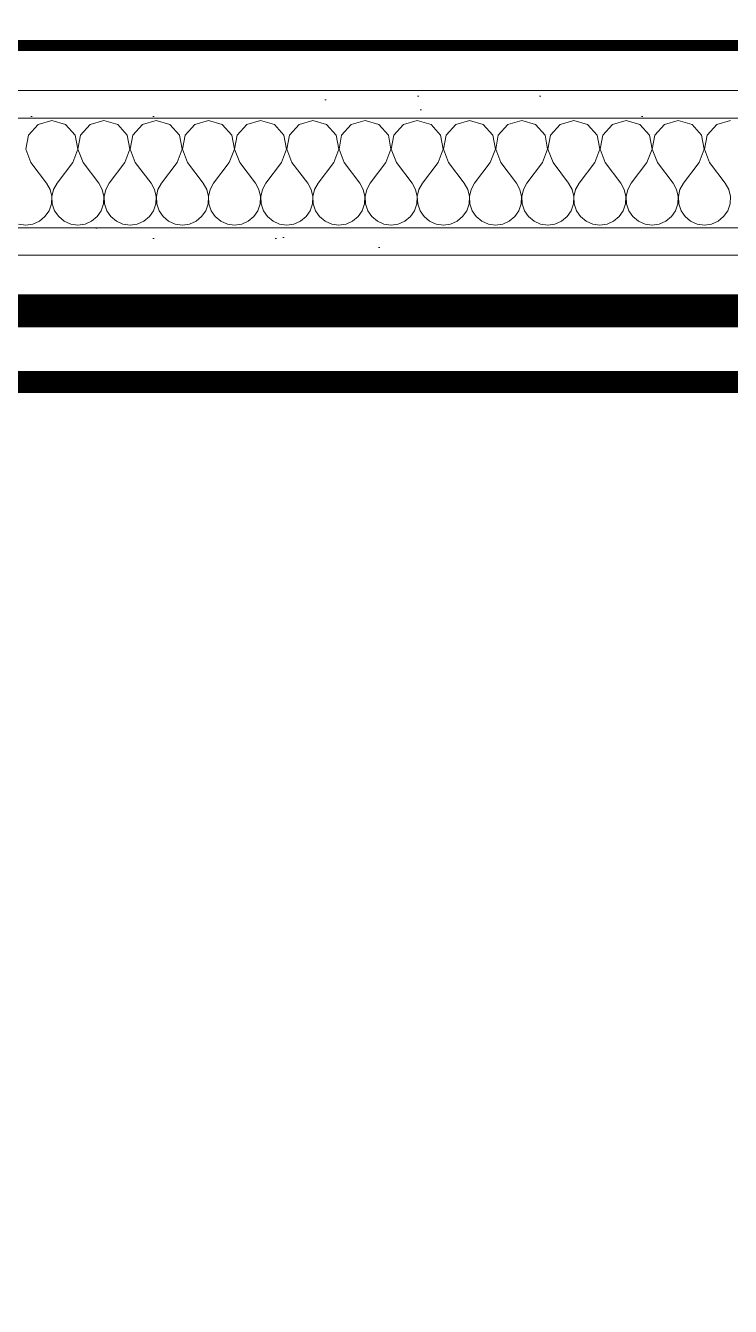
# Model space of a CAD drawing. Header units: millimetres. Extents: x 1322820 to 1391563, y 1051909 to 1098256.
# Drawn here: x 1359664 to 1360307, y 1081912 to 1083080 of the extents above; entities that cross this region are included whole.
import ezdxf

# ---------------------------------------------------------------- set-up
doc = ezdxf.new("R2010")
doc.units = ezdxf.units.MM
doc.header["$MEASUREMENT"] = 0
doc.linetypes.add('DUBLU_INTRERUPT', pattern=[1.093612, 0.529167, -0.211667, 0.141111, -0.211667])
doc.layers.get('0').update_dxf_attribs({"true_color": 0x787878})
doc.layers.add('Circuite', color=7, linetype='Continuous', lineweight=25)
doc.layers.add('circuite iluminat vitali', color=1, linetype='Continuous')
doc.layers.add('circuite prize vitali', color=1, linetype='Continuous')
doc.layers.add('New_arhitectura - pereti de compartimentare', color=7, linetype='Continuous', true_color=0x787878)
for name, color, linetype, lineweight, true_color in [('New_arhitectura - pereti de compartimentare_Pen_No__1', 7, 'Continuous', 13, 0x787878), ('New_arhitectura - pereti de compartimentare_Pen_No__21', 7, 'Continuous', 20, 0x787878), ('New_arhitectura - suprafete DTAC_Pen_No__14', 7, 'Continuous', 18, 0x787878), ('New_arhitectura - suprafete DTAC_Pen_No__2', 7, 'Continuous', 13, 0x787878)]:
    doc.layers.add(name, color=color, linetype=linetype, lineweight=lineweight, true_color=true_color)
pattern_1 = [(45, (1356235.236, 1079117.57), (-55.6847, 55.6847), [0, -52.5, 0, -78.75]), (110, (1356410.236, 1079117.57), (74.0008, 26.9341), [0, -38.5, 0, -66.5])]

# ---------------------------------------------------------------- blocks, each defined once
blk = doc.blocks.new('*X15', base_point=(1356235.2, 1078942.6))
at = {"layer": 'New_arhitectura - pereti de compartimentare_Pen_No__1', "color": 7, "linetype": 'Continuous', "lineweight": 13}
for p, q in [((1359675.1, 1082989.7), (1359666.3, 1082980.1)), ((1359687.6, 1082993.2), (1359675.1, 1082989.7)), ((1359700.1, 1082989.7), (1359687.6, 1082993.2)), ((1359708.9, 1082980.1), (1359700.1, 1082989.7)), ((1359722.7, 1082989.7), (1359713.9, 1082980.1)), ((1359735.2, 1082993.2), (1359722.7, 1082989.7)), ((1359747.8, 1082989.7), (1359735.2, 1082993.2)), ((1359756.5, 1082980.1), (1359747.8, 1082989.7)), ((1359770.3, 1082989.7), (1359761.6, 1082980.1)), ((1359782.9, 1082993.2), (1359770.3, 1082989.7)), ((1359795.4, 1082989.7), (1359782.9, 1082993.2)), ((1359804.2, 1082980.1), (1359795.4, 1082989.7)), ((1359818, 1082989.7), (1359809.2, 1082980.1)), ((1359830.5, 1082993.2), (1359818, 1082989.7)), ((1359843, 1082989.7), (1359830.5, 1082993.2)), ((1359851.8, 1082980.1), (1359843, 1082989.7)), ((1359865.6, 1082989.7), (1359856.8, 1082980.1)), ((1359878.1, 1082993.2), (1359865.6, 1082989.7)), ((1359890.6, 1082989.7), (1359878.1, 1082993.2)), ((1359899.4, 1082980.1), (1359890.6, 1082989.7)), ((1359913.2, 1082989.7), (1359904.4, 1082980.1)), ((1359925.7, 1082993.2), (1359913.2, 1082989.7)), ((1359938.2, 1082989.7), (1359925.7, 1082993.2)), ((1359947, 1082980.1), (1359938.2, 1082989.7)), ((1359960.8, 1082989.7), (1359952, 1082980.1)), ((1359973.3, 1082993.2), (1359960.8, 1082989.7)), ((1359985.8, 1082989.7), (1359973.3, 1082993.2)), ((1359994.6, 1082980.1), (1359985.8, 1082989.7)), ((1360008.4, 1082989.7), (1359999.7, 1082980.1)), ((1360021, 1082993.2), (1360008.4, 1082989.7)), ((1360033.5, 1082989.7), (1360021, 1082993.2)), ((1360042.2, 1082980.1), (1360033.5, 1082989.7)), ((1360056.1, 1082989.7), (1360047.3, 1082980.1)), ((1360068.6, 1082993.2), (1360056.1, 1082989.7)), ((1360081.1, 1082989.7), (1360068.6, 1082993.2)), ((1360089.9, 1082980.1), (1360081.1, 1082989.7)), ((1360103.7, 1082989.7), (1360094.9, 1082980.1)), ((1360116.2, 1082993.2), (1360103.7, 1082989.7)), ((1360128.7, 1082989.7), (1360116.2, 1082993.2)), ((1360137.5, 1082980.1), (1360128.7, 1082989.7)), ((1360151.3, 1082989.7), (1360142.5, 1082980.1)), ((1360163.8, 1082993.2), (1360151.3, 1082989.7)), ((1360176.3, 1082989.7), (1360163.8, 1082993.2)), ((1360185.1, 1082980.1), (1360176.3, 1082989.7)), ((1360198.9, 1082989.7), (1360190.1, 1082980.1)), ((1360211.4, 1082993.2), (1360198.9, 1082989.7)), ((1360223.9, 1082989.7), (1360211.4, 1082993.2)), ((1360232.7, 1082980.1), (1360223.9, 1082989.7)), ((1360246.5, 1082989.7), (1360237.7, 1082980.1)), ((1360259, 1082993.2), (1360246.5, 1082989.7)), ((1360271.6, 1082989.7), (1360259, 1082993.2)), ((1360280.3, 1082980.1), (1360271.6, 1082989.7)), ((1360294.1, 1082989.7), (1360285.4, 1082980.1)), ((1360306.7, 1082993.2), (1360294.1, 1082989.7)), ((1359666.3, 1082980.1), (1359663.9, 1082967.3)), ((1359711.3, 1082967.3), (1359708.9, 1082980.1)), ((1359713.9, 1082980.1), (1359711.5, 1082967.3)), ((1359758.9, 1082967.3), (1359756.5, 1082980.1)), ((1359761.6, 1082980.1), (1359759.1, 1082967.3)), ((1359806.6, 1082967.3), (1359804.2, 1082980.1)), ((1359809.2, 1082980.1), (1359806.8, 1082967.3)), ((1359854.2, 1082967.3), (1359851.8, 1082980.1)), ((1359856.8, 1082980.1), (1359854.4, 1082967.3)), ((1359901.8, 1082967.3), (1359899.4, 1082980.1)), ((1359904.4, 1082980.1), (1359902, 1082967.3)), ((1359949.4, 1082967.3), (1359947, 1082980.1)), ((1359952, 1082980.1), (1359949.6, 1082967.3)), ((1359997, 1082967.3), (1359994.6, 1082980.1)), ((1359999.7, 1082980.1), (1359997.2, 1082967.3)), ((1360044.7, 1082967.3), (1360042.2, 1082980.1)), ((1360047.3, 1082980.1), (1360044.9, 1082967.3)), ((1360092.3, 1082967.3), (1360089.9, 1082980.1)), ((1360094.9, 1082980.1), (1360092.5, 1082967.3)), ((1360139.9, 1082967.3), (1360137.5, 1082980.1)), ((1360142.5, 1082980.1), (1360140.1, 1082967.3)), ((1360187.5, 1082967.3), (1360185.1, 1082980.1)), ((1360190.1, 1082980.1), (1360187.7, 1082967.3)), ((1360235.1, 1082967.3), (1360232.7, 1082980.1)), ((1360237.7, 1082980.1), (1360235.3, 1082967.3)), ((1360282.8, 1082967.3), (1360280.3, 1082980.1)), ((1360285.4, 1082980.1), (1360283, 1082967.3)), ((1359663.9, 1082967.3), (1359668.6, 1082955.1)), ((1359706.7, 1082955.1), (1359711.3, 1082967.3)), ((1359711.5, 1082967.3), (1359716.2, 1082955.1)), ((1359754.3, 1082955.1), (1359758.9, 1082967.3)), ((1359759.1, 1082967.3), (1359763.8, 1082955.1)), ((1359801.9, 1082955.1), (1359806.6, 1082967.3)), ((1359806.8, 1082967.3), (1359811.4, 1082955.1)), ((1359849.5, 1082955.1), (1359854.2, 1082967.3)), ((1359854.4, 1082967.3), (1359859, 1082955.1)), ((1359897.1, 1082955.1), (1359901.8, 1082967.3)), ((1359902, 1082967.3), (1359906.7, 1082955.1)), ((1359944.8, 1082955.1), (1359949.4, 1082967.3)), ((1359949.6, 1082967.3), (1359954.3, 1082955.1)), ((1359992.4, 1082955.1), (1359997, 1082967.3)), ((1359997.2, 1082967.3), (1360001.9, 1082955.1)), ((1360040, 1082955.1), (1360044.7, 1082967.3)), ((1360044.9, 1082967.3), (1360049.5, 1082955.1)), ((1360087.6, 1082955.1), (1360092.3, 1082967.3)), ((1360092.5, 1082967.3), (1360097.1, 1082955.1)), ((1360135.2, 1082955.1), (1360139.9, 1082967.3)), ((1360140.1, 1082967.3), (1360144.8, 1082955.1)), ((1360182.9, 1082955.1), (1360187.5, 1082967.3)), ((1360187.7, 1082967.3), (1360192.4, 1082955.1)), ((1360230.5, 1082955.1), (1360235.1, 1082967.3)), ((1360235.3, 1082967.3), (1360240, 1082955.1)), ((1360278.1, 1082955.1), (1360282.8, 1082967.3)), ((1360283, 1082967.3), (1360287.6, 1082955.1)), ((1359668.6, 1082955.1), (1359682.9, 1082936.1)), ((1359706.7, 1082955.1), (1359692.4, 1082936.1)), ((1359716.2, 1082955.1), (1359730.5, 1082936.1)), ((1359754.3, 1082955.1), (1359740, 1082936.1)), ((1359763.8, 1082955.1), (1359778.1, 1082936.1)), ((1359801.9, 1082955.1), (1359787.6, 1082936.1)), ((1359811.4, 1082955.1), (1359825.7, 1082936.1)), ((1359849.5, 1082955.1), (1359835.2, 1082936.1)), ((1359859, 1082955.1), (1359873.3, 1082936.1)), ((1359897.1, 1082955.1), (1359882.9, 1082936.1)), ((1359906.7, 1082955.1), (1359921, 1082936.1)), ((1359944.8, 1082955.1), (1359930.5, 1082936.1)), ((1359954.3, 1082955.1), (1359968.6, 1082936.1)), ((1359992.4, 1082955.1), (1359978.1, 1082936.1)), ((1360001.9, 1082955.1), (1360016.2, 1082936.1)), ((1360040, 1082955.1), (1360025.7, 1082936.1)), ((1360049.5, 1082955.1), (1360063.8, 1082936.1)), ((1360087.6, 1082955.1), (1360073.3, 1082936.1)), ((1360097.1, 1082955.1), (1360111.4, 1082936.1)), ((1360135.2, 1082955.1), (1360121, 1082936.1)), ((1360144.8, 1082955.1), (1360159, 1082936.1)), ((1360182.9, 1082955.1), (1360168.6, 1082936.1)), ((1360192.4, 1082955.1), (1360206.7, 1082936.1)), ((1360230.5, 1082955.1), (1360216.2, 1082936.1)), ((1360240, 1082955.1), (1360254.3, 1082936.1)), ((1360278.1, 1082955.1), (1360263.8, 1082936.1)), ((1360287.6, 1082955.1), (1360301.9, 1082936.1)), ((1359686, 1082930.3), (1359682.9, 1082936.1)), ((1359687.5, 1082923.9), (1359686, 1082930.3)), ((1359689.2, 1082930.3), (1359687.7, 1082923.9)), ((1359692.4, 1082936.1), (1359689.2, 1082930.3)), ((1359733.7, 1082930.3), (1359730.5, 1082936.1)), ((1359735.1, 1082923.9), (1359733.7, 1082930.3)), ((1359736.8, 1082930.3), (1359735.3, 1082923.9)), ((1359740, 1082936.1), (1359736.8, 1082930.3)), ((1359781.3, 1082930.3), (1359778.1, 1082936.1)), ((1359782.8, 1082923.9), (1359781.3, 1082930.3)), ((1359784.4, 1082930.3), (1359783, 1082923.9)), ((1359787.6, 1082936.1), (1359784.4, 1082930.3)), ((1359828.9, 1082930.3), (1359825.7, 1082936.1)), ((1359830.4, 1082923.9), (1359828.9, 1082930.3)), ((1359832.1, 1082930.3), (1359830.6, 1082923.9)), ((1359835.2, 1082936.1), (1359832.1, 1082930.3)), ((1359876.5, 1082930.3), (1359873.3, 1082936.1)), ((1359878, 1082923.9), (1359876.5, 1082930.3)), ((1359879.7, 1082930.3), (1359878.2, 1082923.9)), ((1359882.9, 1082936.1), (1359879.7, 1082930.3)), ((1359924.1, 1082930.3), (1359921, 1082936.1)), ((1359925.6, 1082923.9), (1359924.1, 1082930.3)), ((1359927.3, 1082930.3), (1359925.8, 1082923.9)), ((1359930.5, 1082936.1), (1359927.3, 1082930.3)), ((1359971.7, 1082930.3), (1359968.6, 1082936.1)), ((1359973.2, 1082923.9), (1359971.7, 1082930.3)), ((1359974.9, 1082930.3), (1359973.4, 1082923.9)), ((1359978.1, 1082936.1), (1359974.9, 1082930.3)), ((1360019.4, 1082930.3), (1360016.2, 1082936.1)), ((1360020.9, 1082923.9), (1360019.4, 1082930.3)), ((1360022.5, 1082930.3), (1360021, 1082923.9)), ((1360025.7, 1082936.1), (1360022.5, 1082930.3)), ((1360067, 1082930.3), (1360063.8, 1082936.1)), ((1360068.5, 1082923.9), (1360067, 1082930.3)), ((1360070.2, 1082930.3), (1360068.7, 1082923.9)), ((1360073.3, 1082936.1), (1360070.2, 1082930.3)), ((1360114.6, 1082930.3), (1360111.4, 1082936.1)), ((1360116.1, 1082923.9), (1360114.6, 1082930.3)), ((1360117.8, 1082930.3), (1360116.3, 1082923.9)), ((1360121, 1082936.1), (1360117.8, 1082930.3)), ((1360162.2, 1082930.3), (1360159, 1082936.1)), ((1360163.7, 1082923.9), (1360162.2, 1082930.3)), ((1360165.4, 1082930.3), (1360163.9, 1082923.9)), ((1360168.6, 1082936.1), (1360165.4, 1082930.3)), ((1360209.8, 1082930.3), (1360206.7, 1082936.1)), ((1360211.3, 1082923.9), (1360209.8, 1082930.3)), ((1360213, 1082930.3), (1360211.5, 1082923.9)), ((1360216.2, 1082936.1), (1360213, 1082930.3)), ((1360257.5, 1082930.3), (1360254.3, 1082936.1)), ((1360258.9, 1082923.9), (1360257.5, 1082930.3)), ((1360260.6, 1082930.3), (1360259.1, 1082923.9)), ((1360263.8, 1082936.1), (1360260.6, 1082930.3)), ((1360305.1, 1082930.3), (1360301.9, 1082936.1)), ((1360306.6, 1082923.9), (1360305.1, 1082930.3)), ((1359685.1, 1082911.1), (1359687.2, 1082917.4)), ((1359687.2, 1082917.4), (1359687.5, 1082923.9)), ((1359687.7, 1082923.9), (1359688, 1082917.4)), ((1359688, 1082917.4), (1359690.1, 1082911.1)), ((1359732.7, 1082911.1), (1359734.8, 1082917.4)), ((1359734.8, 1082917.4), (1359735.1, 1082923.9)), ((1359735.3, 1082923.9), (1359735.7, 1082917.4)), ((1359735.7, 1082917.4), (1359737.7, 1082911.1)), ((1359780.3, 1082911.1), (1359782.4, 1082917.4)), ((1359782.4, 1082917.4), (1359782.8, 1082923.9)), ((1359783, 1082923.9), (1359783.3, 1082917.4)), ((1359783.3, 1082917.4), (1359785.4, 1082911.1)), ((1359828, 1082911.1), (1359830.1, 1082917.4)), ((1359830.1, 1082917.4), (1359830.4, 1082923.9)), ((1359830.6, 1082923.9), (1359830.9, 1082917.4)), ((1359830.9, 1082917.4), (1359833, 1082911.1)), ((1359875.6, 1082911.1), (1359877.7, 1082917.4)), ((1359877.7, 1082917.4), (1359878, 1082923.9)), ((1359878.2, 1082923.9), (1359878.5, 1082917.4)), ((1359878.5, 1082917.4), (1359880.6, 1082911.1)), ((1359923.2, 1082911.1), (1359925.3, 1082917.4)), ((1359925.3, 1082917.4), (1359925.6, 1082923.9)), ((1359925.8, 1082923.9), (1359926.1, 1082917.4)), ((1359926.1, 1082917.4), (1359928.2, 1082911.1)), ((1359970.8, 1082911.1), (1359972.9, 1082917.4)), ((1359972.9, 1082917.4), (1359973.2, 1082923.9)), ((1359973.4, 1082923.9), (1359973.7, 1082917.4)), ((1359973.7, 1082917.4), (1359975.8, 1082911.1)), ((1360018.4, 1082911.1), (1360020.5, 1082917.4)), ((1360020.5, 1082917.4), (1360020.9, 1082923.9)), ((1360021, 1082923.9), (1360021.4, 1082917.4)), ((1360021.4, 1082917.4), (1360023.5, 1082911.1)), ((1360066.1, 1082911.1), (1360068.2, 1082917.4)), ((1360068.2, 1082917.4), (1360068.5, 1082923.9)), ((1360068.7, 1082923.9), (1360069, 1082917.4)), ((1360069, 1082917.4), (1360071.1, 1082911.1)), ((1360113.7, 1082911.1), (1360115.8, 1082917.4)), ((1360115.8, 1082917.4), (1360116.1, 1082923.9)), ((1360116.3, 1082923.9), (1360116.6, 1082917.4)), ((1360116.6, 1082917.4), (1360118.7, 1082911.1)), ((1360161.3, 1082911.1), (1360163.4, 1082917.4)), ((1360163.4, 1082917.4), (1360163.7, 1082923.9)), ((1360163.9, 1082923.9), (1360164.2, 1082917.4)), ((1360164.2, 1082917.4), (1360166.3, 1082911.1)), ((1360208.9, 1082911.1), (1360211, 1082917.4)), ((1360211, 1082917.4), (1360211.3, 1082923.9)), ((1360211.5, 1082923.9), (1360211.8, 1082917.4)), ((1360211.8, 1082917.4), (1360213.9, 1082911.1)), ((1360256.5, 1082911.1), (1360258.6, 1082917.4)), ((1360258.6, 1082917.4), (1360258.9, 1082923.9)), ((1360259.1, 1082923.9), (1360259.5, 1082917.4)), ((1360259.5, 1082917.4), (1360261.6, 1082911.1)), ((1360304.2, 1082911.1), (1360306.3, 1082917.4)), ((1360306.3, 1082917.4), (1360306.6, 1082923.9)), ((1359676.3, 1082901.5), (1359681.4, 1082905.7)), ((1359681.4, 1082905.7), (1359685.1, 1082911.1)), ((1359690.1, 1082911.1), (1359693.9, 1082905.7)), ((1359693.9, 1082905.7), (1359698.9, 1082901.5)), ((1359723.9, 1082901.5), (1359729, 1082905.7)), ((1359729, 1082905.7), (1359732.7, 1082911.1)), ((1359737.7, 1082911.1), (1359741.5, 1082905.7)), ((1359741.5, 1082905.7), (1359746.5, 1082901.5)), ((1359771.6, 1082901.5), (1359776.6, 1082905.7)), ((1359776.6, 1082905.7), (1359780.3, 1082911.1)), ((1359785.4, 1082911.1), (1359789.1, 1082905.7)), ((1359789.1, 1082905.7), (1359794.1, 1082901.5)), ((1359819.2, 1082901.5), (1359824.2, 1082905.7)), ((1359824.2, 1082905.7), (1359828, 1082911.1)), ((1359833, 1082911.1), (1359836.7, 1082905.7)), ((1359836.7, 1082905.7), (1359841.8, 1082901.5)), ((1359866.8, 1082901.5), (1359871.9, 1082905.7)), ((1359871.9, 1082905.7), (1359875.6, 1082911.1)), ((1359880.6, 1082911.1), (1359884.3, 1082905.7)), ((1359884.3, 1082905.7), (1359889.4, 1082901.5)), ((1359914.4, 1082901.5), (1359919.5, 1082905.7)), ((1359919.5, 1082905.7), (1359923.2, 1082911.1)), ((1359928.2, 1082911.1), (1359931.9, 1082905.7)), ((1359931.9, 1082905.7), (1359937, 1082901.5)), ((1359962, 1082901.5), (1359967.1, 1082905.7)), ((1359967.1, 1082905.7), (1359970.8, 1082911.1)), ((1359975.8, 1082911.1), (1359979.6, 1082905.7)), ((1359979.6, 1082905.7), (1359984.6, 1082901.5)), ((1360009.7, 1082901.5), (1360014.7, 1082905.7)), ((1360014.7, 1082905.7), (1360018.4, 1082911.1)), ((1360023.5, 1082911.1), (1360027.2, 1082905.7)), ((1360027.2, 1082905.7), (1360032.2, 1082901.5)), ((1360057.3, 1082901.5), (1360062.3, 1082905.7)), ((1360062.3, 1082905.7), (1360066.1, 1082911.1)), ((1360071.1, 1082911.1), (1360074.8, 1082905.7)), ((1360074.8, 1082905.7), (1360079.9, 1082901.5)), ((1360104.9, 1082901.5), (1360110, 1082905.7)), ((1360110, 1082905.7), (1360113.7, 1082911.1)), ((1360118.7, 1082911.1), (1360122.4, 1082905.7)), ((1360122.4, 1082905.7), (1360127.5, 1082901.5)), ((1360152.5, 1082901.5), (1360157.6, 1082905.7)), ((1360157.6, 1082905.7), (1360161.3, 1082911.1)), ((1360166.3, 1082911.1), (1360170, 1082905.7)), ((1360170, 1082905.7), (1360175.1, 1082901.5)), ((1360200.1, 1082901.5), (1360205.2, 1082905.7)), ((1360205.2, 1082905.7), (1360208.9, 1082911.1)), ((1360213.9, 1082911.1), (1360217.7, 1082905.7)), ((1360217.7, 1082905.7), (1360222.7, 1082901.5)), ((1360247.8, 1082901.5), (1360252.8, 1082905.7)), ((1360252.8, 1082905.7), (1360256.5, 1082911.1)), ((1360261.6, 1082911.1), (1360265.3, 1082905.7)), ((1360265.3, 1082905.7), (1360270.3, 1082901.5)), ((1360295.4, 1082901.5), (1360300.4, 1082905.7)), ((1360300.4, 1082905.7), (1360304.2, 1082911.1)), ((1359657.3, 1082898.9), (1359663.8, 1082898)), ((1359663.8, 1082898), (1359670.3, 1082898.9)), ((1359670.3, 1082898.9), (1359676.3, 1082901.5)), ((1359698.9, 1082901.5), (1359704.9, 1082898.9)), ((1359704.9, 1082898.9), (1359711.4, 1082898)), ((1359711.4, 1082898), (1359717.9, 1082898.9)), ((1359717.9, 1082898.9), (1359723.9, 1082901.5)), ((1359746.5, 1082901.5), (1359752.5, 1082898.9)), ((1359752.5, 1082898.9), (1359759, 1082898)), ((1359759, 1082898), (1359765.6, 1082898.9)), ((1359765.6, 1082898.9), (1359771.6, 1082901.5)), ((1359794.1, 1082901.5), (1359800.2, 1082898.9)), ((1359800.2, 1082898.9), (1359806.7, 1082898)), ((1359806.7, 1082898), (1359813.2, 1082898.9)), ((1359813.2, 1082898.9), (1359819.2, 1082901.5)), ((1359841.8, 1082901.5), (1359847.8, 1082898.9)), ((1359847.8, 1082898.9), (1359854.3, 1082898)), ((1359854.3, 1082898), (1359860.8, 1082898.9)), ((1359860.8, 1082898.9), (1359866.8, 1082901.5)), ((1359889.4, 1082901.5), (1359895.4, 1082898.9)), ((1359895.4, 1082898.9), (1359901.9, 1082898)), ((1359901.9, 1082898), (1359908.4, 1082898.9)), ((1359908.4, 1082898.9), (1359914.4, 1082901.5)), ((1359937, 1082901.5), (1359943, 1082898.9)), ((1359943, 1082898.9), (1359949.5, 1082898)), ((1359949.5, 1082898), (1359956, 1082898.9)), ((1359956, 1082898.9), (1359962, 1082901.5)), ((1359984.6, 1082901.5), (1359990.6, 1082898.9)), ((1359990.6, 1082898.9), (1359997.1, 1082898)), ((1359997.1, 1082898), (1360003.6, 1082898.9)), ((1360003.6, 1082898.9), (1360009.7, 1082901.5)), ((1360032.2, 1082901.5), (1360038.3, 1082898.9)), ((1360038.3, 1082898.9), (1360044.8, 1082898)), ((1360044.8, 1082898), (1360051.3, 1082898.9)), ((1360051.3, 1082898.9), (1360057.3, 1082901.5)), ((1360079.9, 1082901.5), (1360085.9, 1082898.9)), ((1360085.9, 1082898.9), (1360092.4, 1082898)), ((1360092.4, 1082898), (1360098.9, 1082898.9)), ((1360098.9, 1082898.9), (1360104.9, 1082901.5)), ((1360127.5, 1082901.5), (1360133.5, 1082898.9)), ((1360133.5, 1082898.9), (1360140, 1082898)), ((1360140, 1082898), (1360146.5, 1082898.9)), ((1360146.5, 1082898.9), (1360152.5, 1082901.5)), ((1360175.1, 1082901.5), (1360181.1, 1082898.9)), ((1360181.1, 1082898.9), (1360187.6, 1082898)), ((1360187.6, 1082898), (1360194.1, 1082898.9)), ((1360194.1, 1082898.9), (1360200.1, 1082901.5)), ((1360222.7, 1082901.5), (1360228.7, 1082898.9)), ((1360228.7, 1082898.9), (1360235.2, 1082898)), ((1360235.2, 1082898), (1360241.7, 1082898.9)), ((1360241.7, 1082898.9), (1360247.8, 1082901.5)), ((1360270.3, 1082901.5), (1360276.3, 1082898.9)), ((1360276.3, 1082898.9), (1360282.9, 1082898)), ((1360282.9, 1082898), (1360289.4, 1082898.9)), ((1360289.4, 1082898.9), (1360295.4, 1082901.5))]:
    blk.add_line(p, q, dxfattribs=at)
blk = doc.blocks.new('Wall_8_1', base_point=(1357078.5, 1083020.6))
at = {"layer": 'New_arhitectura - pereti de compartimentare', "linetype": 'Continuous', "lineweight": 0, "true_color": 0x000000}
h = blk.add_hatch(dxfattribs=at)
h.set_pattern_fill('RENDER__1__0001', color=18, style=0, pattern_type=2)
h.set_pattern_definition(pattern_1)
h.paths.add_polyline_path([(1358778.5, 1082995.6), (1361578.5, 1082995.6), (1361578.5, 1083020.6), (1358778.5, 1083020.6)])
h = blk.add_hatch(dxfattribs=at)
h.set_pattern_fill('RENDER__1__0001', color=18, style=0, pattern_type=2)
h.set_pattern_definition(pattern_1)
h.paths.add_polyline_path([(1358778.5, 1082895.6), (1358778.5, 1082870.6), (1361578.5, 1082870.6), (1361578.5, 1082895.6)])
at = {"layer": 'New_arhitectura - pereti de compartimentare_Pen_No__21', "color": 7, "linetype": 'Continuous', "lineweight": 20}
for p, q in [((1361578.5, 1082995.6), (1358778.5, 1082995.6)), ((1358778.5, 1082895.6), (1361578.5, 1082895.6))]:
    blk.add_line(p, q, dxfattribs=at)
at = {"layer": 'New_arhitectura - pereti de compartimentare_Pen_No__21', "color": 7, "linetype": 'Continuous', "lineweight": 20, "flags": 128}
for points in [[(1361578.5, 1083020.6), (1358778.5, 1083020.6)], [(1358778.5, 1082870.6), (1361578.5, 1082870.6)]]:
    blk.add_lwpolyline(points, dxfattribs=at)
at = {"layer": 'New_arhitectura - pereti de compartimentare', "color": 2, "lineweight": 13}
blk.add_blockref('*X15', (1356235.2, 1078942.6), dxfattribs=at)
blk = doc.blocks.new('terasa')
at = {"layer": 'New_arhitectura - suprafete DTAC_Pen_No__14', "linetype": 'Continuous', "lineweight": 18, "flags": 128}
blk.add_lwpolyline([(1361578.539, 1079220.6), (1361578.539, 1082870.6), (1357078.539, 1082870.6), (1357078.539, 1079975.6), (1357378.539, 1079975.6), (1357378.539, 1079220.6)], close=True, dxfattribs=at)
at = {"layer": 'New_arhitectura - suprafete DTAC_Pen_No__2', "linetype": 'Continuous', "lineweight": 13, "flags": 128}
blk.add_lwpolyline([(1357078.539, 1083020.6), (1361578.539, 1083020.6), (1361578.539, 1090570.6), (1357078.539, 1090570.6)], close=True, dxfattribs=at)
at = {"layer": 'New_arhitectura - pereti de compartimentare', "lineweight": 13}
blk.add_blockref('Wall_8_1', (1357078.539, 1083020.6), dxfattribs=at)

msp = doc.modelspace()

# ---------------------------------------------------------------- block references
msp.add_blockref('terasa', (0, 0))

# ---------------------------------------------------------------- next in the draw order: linework, layer by layer
at = {"layer": 'Circuite', "linetype": 'DUBLU_INTRERUPT', "lineweight": 20, "ltscale": 1000, "const_width": 10}
msp.add_lwpolyline([(1351361.9, 1085092.2), (1351361.9, 1083515.4), (1351716.9, 1083515.4), (1351716.9, 1083515.4), (1351716.9, 1083061.6), (1361547.4, 1083061.6), (1361547.4, 1081067.4), (1361547.4, 1081067.4), (1361547.4, 1081067.4), (1361547.4, 1081067.4)], dxfattribs=at)
at = {"layer": 'circuite iluminat vitali', "lineweight": 20, "const_width": 30}
msp.add_lwpolyline([(1354574.1, 1082819.7), (1361278.8, 1082819.7), (1361278.8, 1081061.9)], dxfattribs=at)
at = {"layer": 'circuite prize vitali', "lineweight": 20, "const_width": 20}
msp.add_lwpolyline([(1353647.5, 1083378.1), (1357140, 1083378.1), (1357140, 1082752.6), (1357140, 1081179.2), (1357140, 1082754.8), (1361216.8, 1082754.8), (1361216.8, 1081064.9), (1361216.8, 1081064.9)], dxfattribs=at)

doc.saveas('drawing.dxf')
